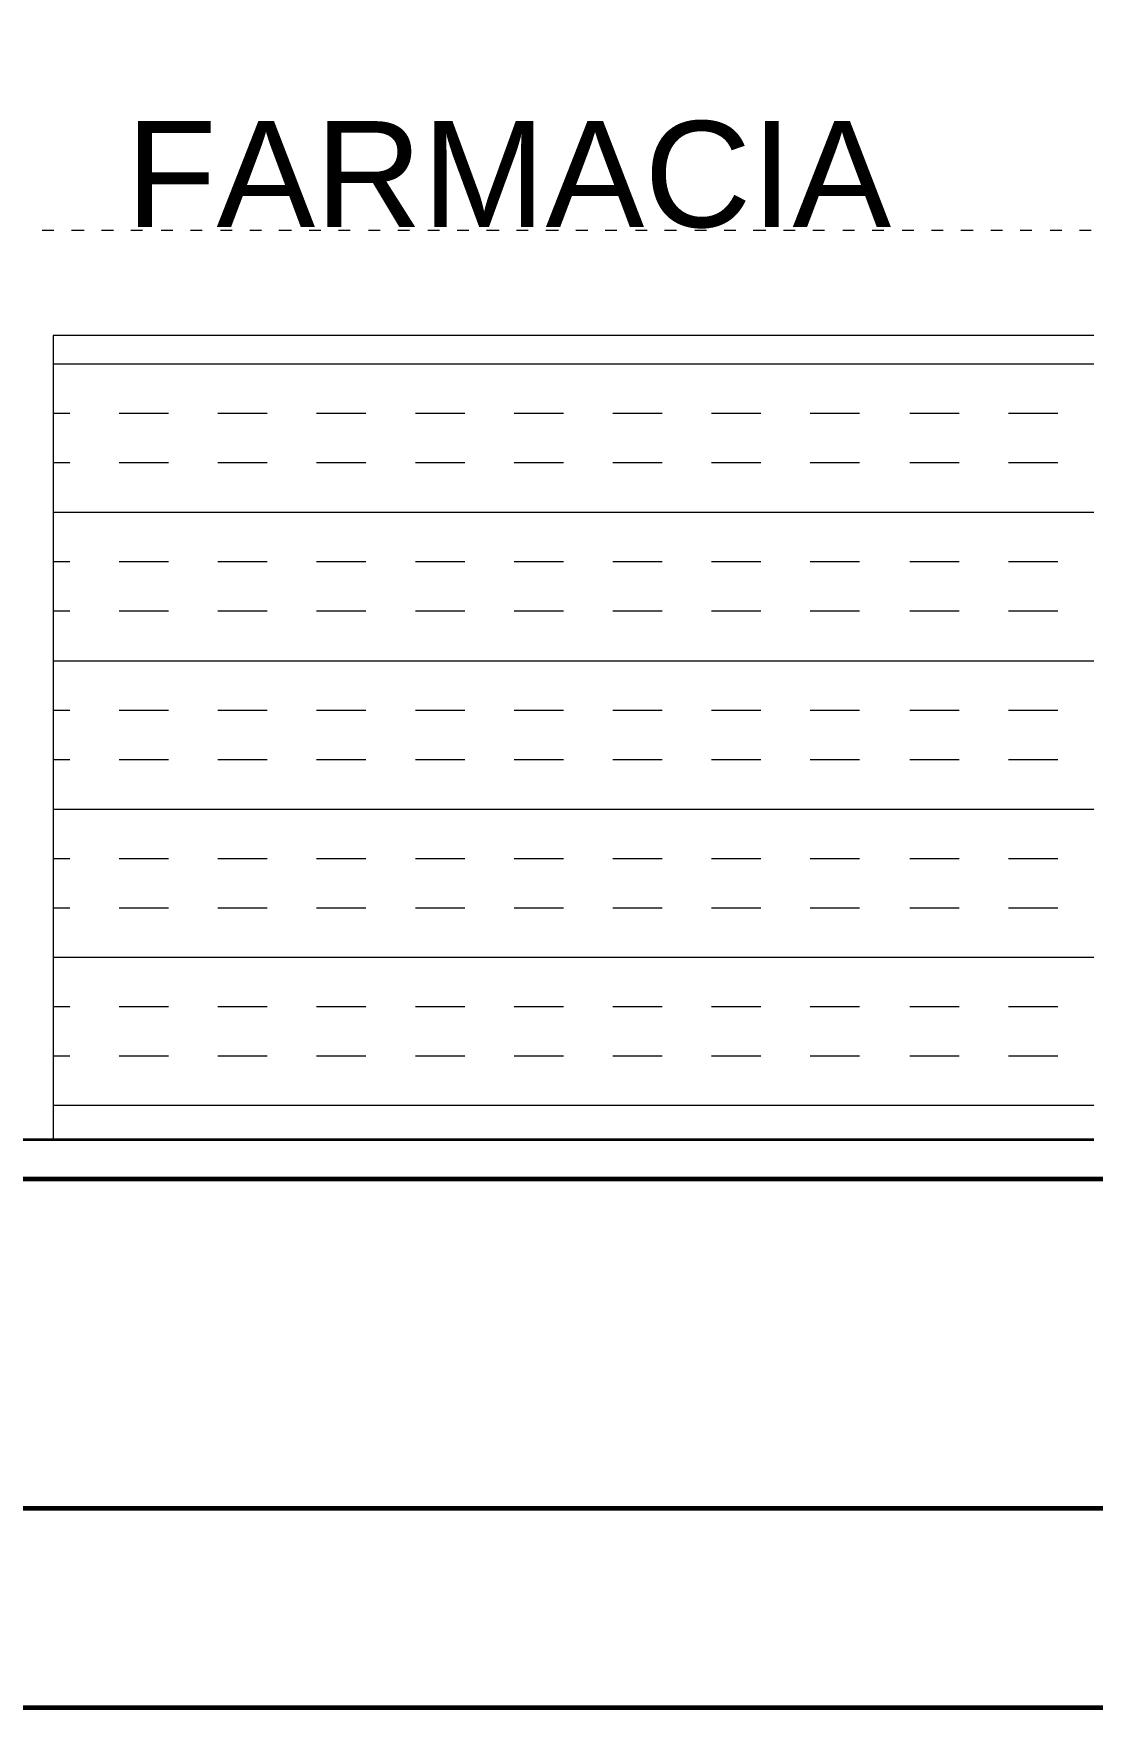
# Model space of a CAD drawing. Header units: millimetres. Extents: x 1.9 to 43.8, y 1.5 to 30.
# Drawn here: x 7.36 to 11.38, y 1.49 to 7.84 of the extents above; entities that cross this region are included whole.
import ezdxf

# ---------------------------------------------------------------- set-up
doc = ezdxf.new("R2010")
doc.units = ezdxf.units.MM
for name, color, linetype in [('PDF_0', 7, 'Continuous'), ('PDF_GRADAS Y ELEVADOR', 7, 'Continuous'), ('PDF_MUROS2', 7, 'Continuous'), ('PDF_Text', 7, 'Continuous')]:
    doc.layers.add(name, color=color, linetype=linetype)
doc.styles.add('PDF ArialMT', font='arial.ttf')

msp = doc.modelspace()

# ---------------------------------------------------------------- linework, layer by layer
at = {"layer": 'PDF_0', "color": 28, "lineweight": 60, "true_color": 0x0d0d0d}
msp.add_lwpolyline([(1.8617, 1.4881), (43.7853, 1.4881), (43.7853, 29.9844), (1.8617, 29.9844)], close=True, dxfattribs=at)
at = {"layer": 'PDF_GRADAS Y ELEVADOR', "lineweight": 18}
for points in [[(7.3895, 7.0953), (7.4339, 7.0953)], [(7.5006, 7.0953), (7.5482, 7.0953)], [(7.6149, 7.0953), (7.6593, 7.0953)], [(7.726, 7.0953), (7.7705, 7.0953)], [(7.8403, 7.0953), (7.8848, 7.0953)], [(7.9515, 7.0953), (7.9959, 7.0953)], [(8.0658, 7.0953), (8.1102, 7.0953)], [(8.1769, 7.0953), (8.2213, 7.0953)], [(8.288, 7.0953), (8.3356, 7.0953)], [(8.4023, 7.0953), (8.4468, 7.0953)], [(8.5134, 7.0953), (8.5579, 7.0953)], [(8.6277, 7.0953), (8.6722, 7.0953)], [(8.7389, 7.0953), (8.7833, 7.0953)], [(8.8532, 7.0953), (8.8976, 7.0953)], [(8.9643, 7.0953), (9.0088, 7.0953)], [(9.0754, 7.0953), (9.1231, 7.0953)], [(9.1897, 7.0953), (9.2342, 7.0953)], [(9.3009, 7.0953), (9.3485, 7.0953)], [(9.4152, 7.0953), (9.4596, 7.0953)], [(9.5263, 7.0953), (9.5707, 7.0953)], [(9.6406, 7.0953), (9.685, 7.0953)], [(9.7517, 7.0953), (9.7962, 7.0953)], [(9.866, 7.0953), (9.9105, 7.0953)], [(9.9771, 7.0953), (10.0216, 7.0953)], [(10.0883, 7.0953), (10.1359, 7.0953)], [(10.2026, 7.0953), (10.247, 7.0953)], [(10.3137, 7.0953), (10.3582, 7.0953)], [(10.428, 7.0953), (10.4725, 7.0953)], [(10.5391, 7.0953), (10.5836, 7.0953)], [(10.6534, 7.0953), (10.6979, 7.0953)], [(10.7646, 7.0953), (10.809, 7.0953)], [(10.8757, 7.0953), (10.9233, 7.0953)], [(10.99, 7.0953), (11.0344, 7.0953)], [(11.1011, 7.0953), (11.1456, 7.0953)], [(11.2154, 7.0953), (11.2599, 7.0953)], [(11.3266, 7.0953), (11.371, 7.0953)]]:
    msp.add_lwpolyline(points, dxfattribs=at)
at = {"layer": 'PDF_MUROS2', "lineweight": 20}
msp.add_lwpolyline([(11.3805, 6.6952), (7.4307, 6.6952), (7.4307, 3.644), (6.8307, 3.644), (6.8307, 13.8963), (11.3805, 13.8963)], dxfattribs=at)
at = {"layer": 'PDF_MUROS2', "lineweight": 18}
for points in [[(7.4307, 6.5873), (11.3805, 6.5873)], [(7.4307, 6.3999), (7.4942, 6.3999)], [(7.6816, 6.3999), (7.8689, 6.3999)], [(8.0562, 6.3999), (8.2436, 6.3999)], [(8.4309, 6.3999), (8.6182, 6.3999)], [(8.8055, 6.3999), (8.9929, 6.3999)], [(9.1802, 6.3999), (9.3675, 6.3999)], [(9.5549, 6.3999), (9.7422, 6.3999)], [(9.9295, 6.3999), (10.1169, 6.3999)], [(10.3042, 6.3999), (10.4915, 6.3999)], [(10.682, 6.3999), (10.8693, 6.3999)], [(11.0567, 6.3999), (11.244, 6.3999)], [(7.4307, 6.2126), (7.4942, 6.2126)], [(7.6816, 6.2126), (7.8689, 6.2126)], [(8.0562, 6.2126), (8.2436, 6.2126)], [(8.4309, 6.2126), (8.6182, 6.2126)], [(8.8055, 6.2126), (8.9929, 6.2126)], [(9.1802, 6.2126), (9.3675, 6.2126)], [(9.5549, 6.2126), (9.7422, 6.2126)], [(9.9295, 6.2126), (10.1169, 6.2126)], [(10.3042, 6.2126), (10.4915, 6.2126)], [(10.682, 6.2126), (10.8693, 6.2126)], [(11.0567, 6.2126), (11.244, 6.2126)], [(7.4307, 6.0253), (11.3805, 6.0253)], [(7.4307, 5.838), (7.4942, 5.838)], [(7.6816, 5.838), (7.8689, 5.838)], [(8.0562, 5.838), (8.2436, 5.838)], [(8.4309, 5.838), (8.6182, 5.838)], [(8.8055, 5.838), (8.9929, 5.838)], [(9.1802, 5.838), (9.3675, 5.838)], [(9.5549, 5.838), (9.7422, 5.838)], [(9.9295, 5.838), (10.1169, 5.838)], [(10.3042, 5.838), (10.4915, 5.838)], [(10.682, 5.838), (10.8693, 5.838)], [(11.0567, 5.838), (11.244, 5.838)], [(7.4307, 5.6506), (7.4942, 5.6506)], [(7.6816, 5.6506), (7.8689, 5.6506)], [(8.0562, 5.6506), (8.2436, 5.6506)], [(8.4309, 5.6506), (8.6182, 5.6506)], [(8.8055, 5.6506), (8.9929, 5.6506)], [(9.1802, 5.6506), (9.3675, 5.6506)], [(9.5549, 5.6506), (9.7422, 5.6506)], [(9.9295, 5.6506), (10.1169, 5.6506)], [(10.3042, 5.6506), (10.4915, 5.6506)], [(10.682, 5.6506), (10.8693, 5.6506)], [(11.0567, 5.6506), (11.244, 5.6506)], [(7.4307, 5.4601), (11.3805, 5.4601)], [(7.4307, 5.2728), (7.4942, 5.2728)], [(7.6816, 5.2728), (7.8689, 5.2728)], [(8.0562, 5.2728), (8.2436, 5.2728)], [(8.4309, 5.2728), (8.6182, 5.2728)], [(8.8055, 5.2728), (8.9929, 5.2728)], [(9.1802, 5.2728), (9.3675, 5.2728)], [(9.5549, 5.2728), (9.7422, 5.2728)], [(9.9295, 5.2728), (10.1169, 5.2728)], [(10.3042, 5.2728), (10.4915, 5.2728)], [(10.682, 5.2728), (10.8693, 5.2728)], [(11.0567, 5.2728), (11.244, 5.2728)], [(7.4307, 5.0855), (7.4942, 5.0855)], [(7.6816, 5.0855), (7.8689, 5.0855)], [(8.0562, 5.0855), (8.2436, 5.0855)], [(8.4309, 5.0855), (8.6182, 5.0855)], [(8.8055, 5.0855), (8.9929, 5.0855)], [(9.1802, 5.0855), (9.3675, 5.0855)], [(9.5549, 5.0855), (9.7422, 5.0855)], [(9.9295, 5.0855), (10.1169, 5.0855)], [(10.3042, 5.0855), (10.4915, 5.0855)], [(10.682, 5.0855), (10.8693, 5.0855)], [(11.0567, 5.0855), (11.244, 5.0855)], [(7.4307, 4.8981), (11.3805, 4.8981)], [(7.4307, 4.7108), (7.4942, 4.7108)], [(7.6816, 4.7108), (7.8689, 4.7108)], [(8.0562, 4.7108), (8.2436, 4.7108)], [(8.4309, 4.7108), (8.6182, 4.7108)], [(8.8055, 4.7108), (8.9929, 4.7108)], [(9.1802, 4.7108), (9.3675, 4.7108)], [(9.5549, 4.7108), (9.7422, 4.7108)], [(9.9295, 4.7108), (10.1169, 4.7108)], [(10.3042, 4.7108), (10.4915, 4.7108)], [(10.682, 4.7108), (10.8693, 4.7108)], [(11.0567, 4.7108), (11.244, 4.7108)], [(7.4307, 4.5235), (7.4942, 4.5235)], [(7.6816, 4.5235), (7.8689, 4.5235)], [(8.0562, 4.5235), (8.2436, 4.5235)], [(8.4309, 4.5235), (8.6182, 4.5235)], [(8.8055, 4.5235), (8.9929, 4.5235)], [(9.1802, 4.5235), (9.3675, 4.5235)], [(9.5549, 4.5235), (9.7422, 4.5235)], [(9.9295, 4.5235), (10.1169, 4.5235)], [(10.3042, 4.5235), (10.4915, 4.5235)], [(10.682, 4.5235), (10.8693, 4.5235)], [(11.0567, 4.5235), (11.244, 4.5235)], [(7.4307, 4.3361), (11.3805, 4.3361)], [(7.4307, 4.1488), (7.4942, 4.1488)], [(7.6816, 4.1488), (7.8689, 4.1488)], [(8.0562, 4.1488), (8.2436, 4.1488)], [(8.4309, 4.1488), (8.6182, 4.1488)], [(8.8055, 4.1488), (8.9929, 4.1488)], [(9.1802, 4.1488), (9.3675, 4.1488)], [(9.5549, 4.1488), (9.7422, 4.1488)], [(9.9295, 4.1488), (10.1169, 4.1488)], [(10.3042, 4.1488), (10.4915, 4.1488)], [(10.682, 4.1488), (10.8693, 4.1488)], [(11.0567, 4.1488), (11.244, 4.1488)], [(7.4307, 3.9615), (7.4942, 3.9615)], [(7.6816, 3.9615), (7.8689, 3.9615)], [(8.0562, 3.9615), (8.2436, 3.9615)], [(8.4309, 3.9615), (8.6182, 3.9615)], [(8.8055, 3.9615), (8.9929, 3.9615)], [(9.1802, 3.9615), (9.3675, 3.9615)], [(9.5549, 3.9615), (9.7422, 3.9615)], [(9.9295, 3.9615), (10.1169, 3.9615)], [(10.3042, 3.9615), (10.4915, 3.9615)], [(10.682, 3.9615), (10.8693, 3.9615)], [(11.0567, 3.9615), (11.244, 3.9615)], [(7.4307, 3.7742), (11.3805, 3.7742)]]:
    msp.add_lwpolyline(points, dxfattribs=at)
at = {"layer": 'PDF_MUROS2', "lineweight": 35}
msp.add_lwpolyline([(22.3726, 3.4947), (6.329, 3.4947), (6.329, 3.644), (11.3805, 3.644)], dxfattribs=at)
at = {"layer": 'PDF_MUROS2', "lineweight": 60}
msp.add_lwpolyline([(6.329, 3.4947), (22.3726, 3.4947), (22.3726, 2.2438), (6.329, 2.2438)], close=True, dxfattribs=at)

# ---------------------------------------------------------------- texts
at = {"layer": 'PDF_Text', "insert": (7.7073, 7.3048), "char_height": 0.40241, "attachment_point": 4, "style": 'PDF ArialMT'}
msp.add_mtext('FARMACIA', dxfattribs=at)

doc.saveas('drawing.dxf')
